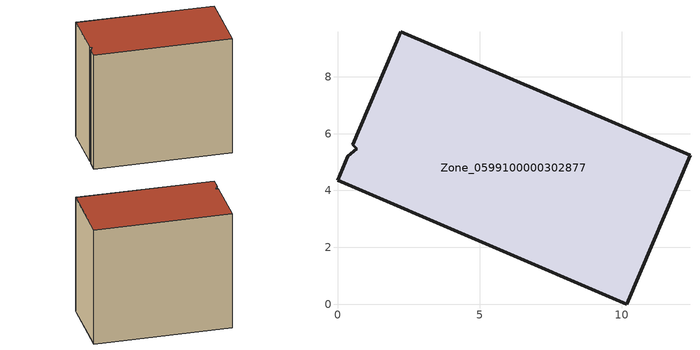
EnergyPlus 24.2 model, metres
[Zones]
Zone_0599100000302877
 floor ground (C_G): 0.68,5.47 0.53,5.6 2.23,9.58 12.4,5.23 10.17,0 0,4.36 0.36,5.21 z0
 wall outside (C_F): 12.4,5.23 2.23,9.58 0.53,5.6 0.68,5.47 0.36,5.21 0,4.36 10.17,0 12.4,5.23 z0:9.92
 roof outside (C_R): 0.53,5.6 0.68,5.47 0.36,5.21 0,4.36 10.17,0 12.4,5.23 2.23,9.58 z9.92
[BUILDING]
Pand.0599100000302877: North Axis=0; Terrain=City; Loads Convergence Tolerance Value=0.04; Temperature Convergence Tolerance Value=0.4; Solar Distribution=FullExterior; Maximum Number of Warmup Days=25; Minimum Number of Warmup Days=1
[Site:Location]
Rotterdam.The.Hague.AP_ZH_NLD Design_Conditions: Latitude=51.96; Longitude=4.45; Time Zone=1; Elevation=-4.5
[SITE:GROUNDTEMPERATURE:BUILDINGSURFACE]
18, 18, 18, 18, 18, 18, 18, 18, 18, 18, 18, 18
[MATERIAL] Thermal Absorptance=0.9; Solar Absorptance=0.7; Visible Absorptance=0.7
Name | Roughness | Thickness | Conductivity | Density | Specific Heat
G.TI.1946 | MediumSmooth | 0.15 | 1 | 540 | 1210
F.TI.1946 | Rough | 0.3 | 0.857143 | 1920 | 840
R.TI.1946 | MediumRough | 0.2 | 0.1 | 1500 | 1000
[CONSTRUCTION]
C_G: G.TI.1946
C_F: F.TI.1946
C_R: R.TI.1946
[ZONE]
Zone_0599100000302877: Type=1; Multiplier=1; Ceiling Height=Autocalculate; Volume=Autocalculate; Floor Area=autocalculate; Part of Total Floor Area=Yes
[ZONEINFILTRATION:DESIGNFLOWRATE]
Infil_Zone_0599100000302877: Zone or ZoneList or Space or SpaceList=Zone_0599100000302877; Schedule=AlwaysOn; Design Flow Rate Calculation Method=Flow/Area; Flow Rate per Floor Area=0.003; Constant Term Coefficient=1; Temperature Term Coefficient=0; Velocity Term Coefficient=0; Velocity Squared Term Coefficient=0
[HVACTEMPLATE:ZONE:IDEALLOADSAIRSYSTEM]
Zone_0599100000302877: Maximum Heating Supply Air Temperature=50; Minimum Cooling Supply Air Temperature=13; Maximum Heating Supply Air Humidity Ratio=0.0156; Minimum Cooling Supply Air Humidity Ratio=0.0077; Heating Limit=NoLimit; Cooling Limit=NoLimit; Dehumidification Control Type=ConstantSensibleHeatRatio; Cooling Sensible Heat Ratio=0.7; Dehumidification Setpoint=60; Humidification Control Type=None; Humidification Setpoint=30; Outdoor Air Method=None; Outdoor Air Flow Rate per Person=0.00944; Outdoor Air Flow Rate per Zone Floor Area=0; Outdoor Air Flow Rate per Zone=0; Demand Controlled Ventilation Type=None; Outdoor Air Economizer Type=NoEconomizer; Heat Recovery Type=None; Sensible Heat Recovery Effectiveness=0.7; Latent Heat Recovery Effectiveness=0.65
[ZONECONTROL:THERMOSTAT]
ThermostatControl_Zone_0599100000302877: Zone or ZoneList=Zone_0599100000302877; Control Type Schedule=DualSetpointControlType; Control 1=Thermostat_Zone_0599100000302877; Temperature Difference Between Cutout And Setpoint=0
[THERMOSTATSETPOINT:DUALSETPOINT]
Thermostat_Zone_0599100000302877: Heating Setpoint Temperature Schedule=HeatingSetpoint_Zone_0599100000302877; Cooling Setpoint Temperature Schedule=CoolingSetpoint_Zone_0599100000302877
[SCHEDULE:COMPACT]
HeatingSetpoint_Zone_0599100000302877: Through: 12/31, For: AllDays, Until: 24:00, 21
CoolingSetpoint_Zone_0599100000302877: Through: 12/31, For: AllDays, Until: 24:00, 24
DualSetpointControlType: Through: 12/31, For: AllDays, Until: 24:00, 4
AlwaysOn: Through: 12/31, For: AllDays, Until: 24:00, 1
